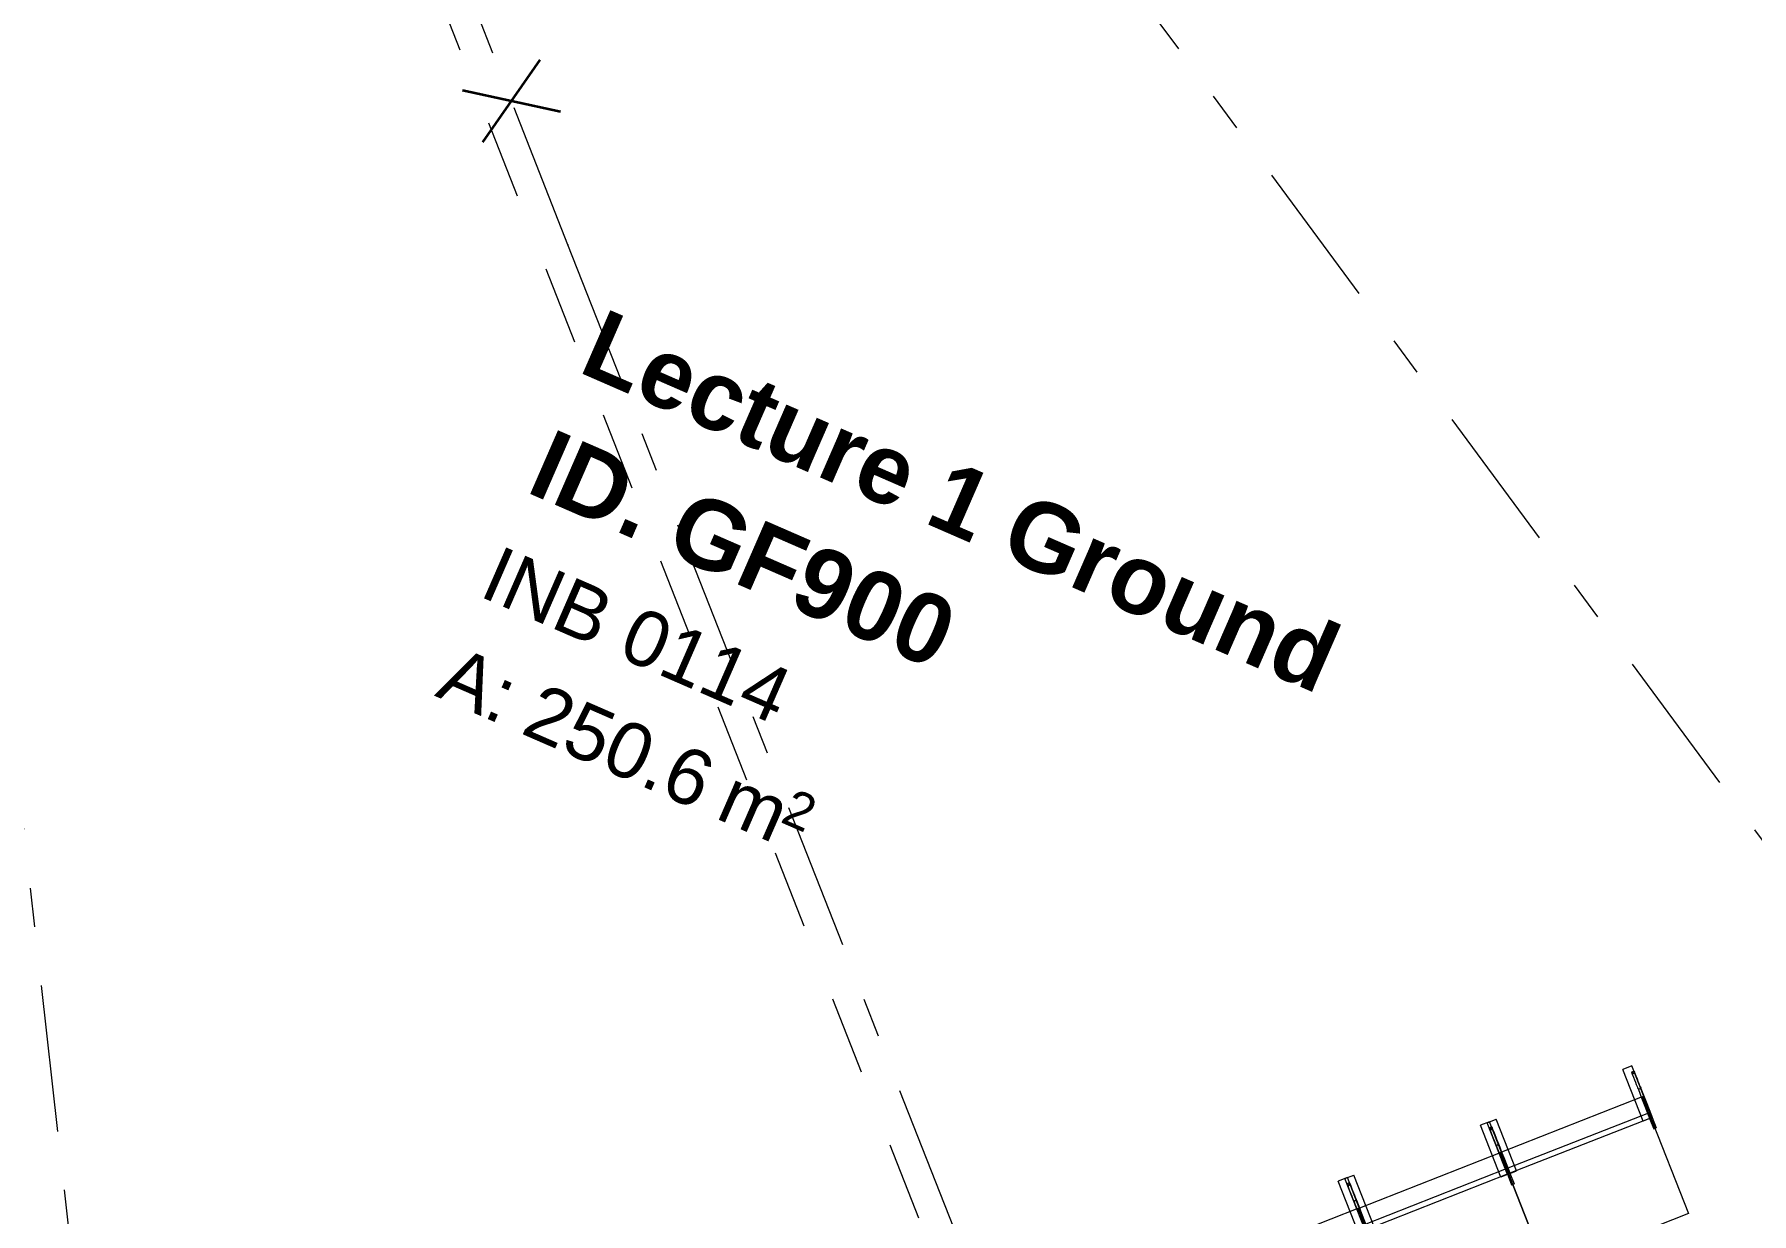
# Model space of a CAD drawing. Header units: millimetres. Extents: x -99530 to 90294, y -97212 to 56397.
# Drawn here: x -25315 to -19135, y -55912 to -51667 of the extents above; entities that cross this region are included whole.
import ezdxf
from ezdxf.enums import TextEntityAlignment as Align

# ---------------------------------------------------------------- set-up
doc = ezdxf.new("R2010")
doc.units = ezdxf.units.MM
doc.header["$MEASUREMENT"] = 0
for name, pattern in [('Dashed', [564.444447, 282.222223, -282.222223]), ('Double Dashed', [1093.611073, 529.166651, -211.666656, 141.111112, -211.666656]), ('Hidden Line', [55, 45, -10])]:
    doc.linetypes.add(name, pattern=pattern)
for name, color, linetype, lineweight in [('A-20-M_Floor_Slab_Pen_No__6', 7, 'Continuous', 35), ('A-25-M_Wall_Ext_Pen_No__87', 8, 'Continuous', 20), ('A-95-MC_Marker_Section_P2.Marker_Pen_No__1', 7, 'Continuous', 13), ('New_A-25-M_Wall_Ext_Pen_No__87', 8, 'Continuous', 20), ('New_A-35-M_FFE_Fixed_Pen_No__1', 7, 'Continuous', 13), ('New_ArchiCAD Zone Stamps_Pen_No__6', 7, 'Continuous', 35)]:
    doc.layers.add(name, color=color, linetype=linetype, lineweight=lineweight)
for name, color, linetype in [('A-25-M_Wall_Ext', 7, 'Continuous'), ('A-95-MC_Marker_Section_P2.Marker', 7, 'Continuous'), ('New_A-05-M_Gross_Int_Pooled_Spaces', 7, 'Continuous'), ('New_A-15-MG_Structural_Grid_Phase_2', 7, 'Continuous'), ('New_A-25-M_Wall_Ext', 7, 'Continuous'), ('New_A-35-M_FFE_Fixed', 7, 'Continuous')]:
    doc.layers.add(name, color=color, linetype=linetype)
doc.layers.add('New_A-15-MG_Structural_Grid_Phase_2_Pen_No__222', color=7, linetype='Continuous', lineweight=13, true_color=0x65af33)
doc.styles.add('GENERATED_STYLE_1', font='')
doc.styles.add('GENERATED_STYLE_3', font='')
doc.styles.add('GENERATED_STYLE_4', font='')
doc.styles.get('GENERATED_STYLE_1').set_extended_font_data('Arial', bold=True)
doc.styles.get('GENERATED_STYLE_3').set_extended_font_data('Arial')
doc.styles.get('GENERATED_STYLE_4').set_extended_font_data('Swis721 BT')

# ---------------------------------------------------------------- blocks, each defined once
blk = doc.blocks.new('Lecture 1 Ground_INB 0114_86_1', base_point=(-22413.6, -54217.7))
at = {"layer": 'New_ArchiCAD Zone Stamps_Pen_No__6'}
for tag, height, style, p in [('ROOM_NAME', 250, 'GENERATED_STYLE_1', (-23264, -52650.4)), ('zoneNameLine2', 250, 'GENERATED_STYLE_1', (-23452.4, -53082.6)), ('ROOM_NUMBER', 200, 'GENERATED_STYLE_3', (-23640.9, -53503.3)), ('measuredAreaCode', 200, 'GENERATED_STYLE_3', (-23797.9, -53863.4)), ('ROOM_HOLES_PRM', 200, 'GENERATED_STYLE_3', (-23490.5, -53997.4)), ('DUMMY_649', 200, 'GENERATED_STYLE_3', (-22861.3, -54271.8)), ('DUMMY_650', 133.3, 'GENERATED_STYLE_3', (-22582, -54378.3))]:
    blk.add_attdef(tag, text='', height=height, rotation=336.44041, dxfattribs=dict(at, style=style)).set_placement(p, align=Align.TOP_LEFT)
blk = doc.blocks.new('Wall_131_1', base_point=(-38175.9, -69536.5))
at = {"layer": 'New_A-25-M_Wall_Ext_Pen_No__87', "linetype": 'Hidden Line'}
for radius in [28161.8, 28211.8]:
    blk.add_arc((-26758.9, -43792.8), radius, 246.08329, 336.44041, dxfattribs=at)
blk = doc.blocks.new('Wall_418_1', base_point=(-38294.6, -69816.9))
at = {"layer": 'A-25-M_Wall_Ext_Pen_No__87', "linetype": 'Hidden Line'}
for radius, start, end in [(28130.8, 246.16287, 336.76285), (28469.8, 246.15506, 336.76093)]:
    blk.add_arc((-26785.3, -43777.2), radius, start, end, dxfattribs=at)
blk = doc.blocks.new('Montpelier surface only')
at = {"layer": 'New_A-35-M_FFE_Fixed_Pen_No__1', "linetype": 'Continuous'}
for p, q in [((370, 560), (329.6, 560)), ((329.6, 550), (329.6, 560)), ((369.2, 559.5), (569.2, 559.5)), ((369.2, 559.5), (369.2, 524.5)), ((377.9, 560), (370, 560)), ((370, 550), (370, 560)), ((424.1, 560), (377.9, 560)), ((377.9, 560), (377.9, 550)), ((430.5, 560), (424.1, 560)), ((424.1, 560), (424.1, 550)), ((448.9, 560), (430.5, 560)), ((481.3, 560), (448.9, 560)), ((483.8, 560), (481.3, 560)), ((481.3, 560), (481.3, 550)), ((488, 560), (483.8, 560)), ((493.9, 560), (488, 560)), ((501.4, 560), (493.9, 560)), ((510.1, 560), (501.4, 560)), ((519.7, 560), (510.1, 560)), ((530.1, 560), (519.7, 560)), ((540.8, 560), (530.1, 560)), ((544.2, 560), (540.8, 560)), ((540.8, 560), (540.8, 550)), ((545.1, 560), (544.2, 560)), ((544.2, 560), (544.2, 550)), ((546.1, 560), (545.1, 560)), ((546.9, 560), (546.1, 560)), ((547.7, 560), (546.9, 560)), ((548.3, 560), (547.7, 560)), ((548.8, 560), (548.3, 560)), ((549.1, 560), (548.8, 560)), ((549.1, 560), (549.2, 560)), ((549.2, 560), (549.2, 550)), ((569.2, 559.5), (569.2, 524.5)), ((0, 555), (0, 5)), ((390, 555), (0, 555)), ((370, 550), (329.6, 550)), ((369.2, 524.5), (569.2, 524.5)), ((377.9, 550), (370, 550)), ((370.4, 5), (370.4, 555)), ((370.4, 555), (390, 555)), ((424.1, 550), (377.9, 550)), ((390, 5), (390, 555)), ((390, 555), (452.2, 555)), ((390, 5), (390, 555)), ((430.5, 550), (424.1, 550)), ((448.9, 550), (430.5, 550)), ((481.3, 550), (448.9, 550)), ((452.2, 5), (452.2, 555)), ((483.8, 550), (481.3, 550)), ((488, 550), (483.8, 550)), ((493.9, 550), (488, 550)), ((501.4, 550), (493.9, 550)), ((510.1, 550), (501.4, 550)), ((519.7, 550), (510.1, 550)), ((530.1, 550), (519.7, 550)), ((540.8, 550), (530.1, 550)), ((544.2, 550), (540.8, 550)), ((545.1, 550), (544.2, 550)), ((546.1, 550), (545.1, 550)), ((546.9, 550), (546.1, 550)), ((547.7, 550), (546.9, 550)), ((548.3, 550), (547.7, 550)), ((548.8, 550), (548.3, 550)), ((549.1, 550), (548.8, 550)), ((549.1, 550), (549.2, 550)), ((0, 5), (390, 5)), ((329.6, 10), (329.6, 0)), ((370, 10), (329.6, 10)), ((369.2, 0), (369.2, 35)), ((369.2, 35), (569.2, 35)), ((370, 10), (370, 0)), ((377.9, 10), (370, 10)), ((370.4, 5), (390, 5)), ((377.9, 0), (377.9, 10)), ((424.1, 10), (377.9, 10)), ((390, 5), (452.2, 5)), ((430.5, 10), (424.1, 10)), ((424.1, 0), (424.1, 10)), ((448.9, 10), (430.5, 10)), ((481.3, 10), (448.9, 10)), ((483.8, 10), (481.3, 10)), ((481.3, 0), (481.3, 10)), ((488, 10), (483.8, 10)), ((493.9, 10), (488, 10)), ((501.4, 10), (493.9, 10)), ((510.1, 10), (501.4, 10)), ((519.7, 10), (510.1, 10)), ((530.1, 10), (519.7, 10)), ((540.8, 10), (530.1, 10)), ((544.2, 10), (540.8, 10)), ((540.8, 0), (540.8, 10)), ((545.1, 10), (544.2, 10)), ((544.2, 0), (544.2, 10)), ((546.1, 10), (545.1, 10)), ((546.9, 10), (546.1, 10)), ((547.7, 10), (546.9, 10)), ((548.3, 10), (547.7, 10)), ((548.8, 10), (548.3, 10)), ((549.1, 10), (548.8, 10)), ((549.1, 10), (549.2, 10)), ((549.2, 0), (549.2, 10)), ((569.2, 0), (569.2, 35)), ((370, 0), (329.6, 0)), ((369.2, 0), (569.2, 0)), ((377.9, 0), (370, 0)), ((424.1, 0), (377.9, 0)), ((430.5, 0), (424.1, 0)), ((448.9, 0), (430.5, 0)), ((481.3, 0), (448.9, 0)), ((483.8, 0), (481.3, 0)), ((488, 0), (483.8, 0)), ((493.9, 0), (488, 0)), ((501.4, 0), (493.9, 0)), ((510.1, 0), (501.4, 0)), ((519.7, 0), (510.1, 0)), ((530.1, 0), (519.7, 0)), ((540.8, 0), (530.1, 0)), ((544.2, 0), (540.8, 0)), ((545.1, 0), (544.2, 0)), ((546.1, 0), (545.1, 0)), ((546.9, 0), (546.1, 0)), ((547.7, 0), (546.9, 0)), ((548.3, 0), (547.7, 0)), ((548.8, 0), (548.3, 0)), ((549.1, 0), (548.8, 0)), ((549.1, 0), (549.2, 0))]:
    blk.add_line(p, q, dxfattribs=at)
blk = doc.blocks.new('Standard grid marker_11')
at = {"layer": 'New_A-15-MG_Structural_Grid_Phase_2_Pen_No__222', "linetype": 'Double Dashed'}
blk.add_line((2590.6, 0), (19494.8, 0), dxfattribs=at)
at = {"layer": 'New_A-15-MG_Structural_Grid_Phase_2_Pen_No__222', "style": 'GENERATED_STYLE_4'}
for tag, p in [('AC_MarkerText_1_0', (-500, 43.4)), ('AC_MarkerText_1_1', (22585.4, 43.4))]:
    blk.add_attdef(tag, text='', height=350, rotation=240.00276, dxfattribs=at).set_placement(p, align=Align.MIDDLE_CENTER)
blk = doc.blocks.new('Standard grid marker_12')
at = {"layer": 'New_A-15-MG_Structural_Grid_Phase_2_Pen_No__222', "linetype": 'Double Dashed'}
for p, q in [((2590.8, 0), (19514.6, 0)), ((19514.6, 0), (19514.8, -0.2)), ((19514.8, -0.2), (22105.4, -0.2))]:
    blk.add_line(p, q, dxfattribs=at)
blk.add_point((19514.6, 0), dxfattribs=at)
at = {"layer": 'New_A-15-MG_Structural_Grid_Phase_2_Pen_No__222', "style": 'GENERATED_STYLE_4'}
for tag, p in [('AC_MarkerText_1_0', (-500, 43.2)), ('AC_MarkerText_1_1', (22605.4, 43.2))]:
    blk.add_attdef(tag, text='', height=350, rotation=225.01587, dxfattribs=at).set_placement(p, align=Align.MIDDLE_CENTER)
blk = doc.blocks.new('Standard grid marker_13')
at = {"layer": 'New_A-15-MG_Structural_Grid_Phase_2_Pen_No__222', "linetype": 'Double Dashed'}
blk.add_line((2590.6, 0), (19354.3, 0), dxfattribs=at)
at = {"layer": 'New_A-15-MG_Structural_Grid_Phase_2_Pen_No__222', "style": 'GENERATED_STYLE_4'}
for tag, p in [('AC_MarkerText_1_0', (-500, 43.6)), ('AC_MarkerText_1_1', (22444.9, 43.6))]:
    blk.add_attdef(tag, text='', height=350, rotation=210.0234, dxfattribs=at).set_placement(p, align=Align.MIDDLE_CENTER)
blk = doc.blocks.new('Standard grid marker_26')
at = {"layer": 'New_A-15-MG_Structural_Grid_Phase_2_Pen_No__222', "linetype": 'Double Dashed'}
blk.add_arc((0, 0), 27977.6, 0, 90.63597, dxfattribs=at)
at = {"layer": 'New_A-15-MG_Structural_Grid_Phase_2_Pen_No__222', "style": 'GENERATED_STYLE_4'}
blk.add_attdef('AC_MarkerText_1', text='', height=350, rotation=90.30663, dxfattribs=at).set_placement((-1326.2, 28008), align=Align.MIDDLE_CENTER)
blk = doc.blocks.new('Cutting Plane_1_1', base_point=(-16057.7, -71396.2))
at = {"layer": 'A-95-MC_Marker_Section_P2.Marker_Pen_No__1', "linetype": 'Dashed'}
blk.add_line((-16149.1, -71163.5), (-24894.6, -48893.9), dxfattribs=at)

msp = doc.modelspace()

# ---------------------------------------------------------------- linework, layer by layer
at = {"layer": 'A-20-M_Floor_Slab_Pen_No__6', "linetype": 'Continuous'}
for p, q in [((-23701, -52054.9), (-23494.8, -51759.1)), ((-23421.7, -51945.3), (-23774, -51868.7))]:
    msp.add_line(p, q, dxfattribs=at)

# ---------------------------------------------------------------- block references
at = {"layer": 'A-25-M_Wall_Ext', "color": 250, "lineweight": 50, "true_color": 0x2a2a2a}
msp.add_blockref('Wall_418_1', (-38294.6, -69816.9), dxfattribs=at)
at = {"layer": 'A-95-MC_Marker_Section_P2.Marker'}
msp.add_blockref('Cutting Plane_1_1', (-16057.7, -71396.2), dxfattribs=at)
at = {"layer": 'New_A-05-M_Gross_Int_Pooled_Spaces', "linetype": 'Continuous'}
ref = msp.add_blockref('Lecture 1 Ground_INB 0114_86_1', (-22413.6, -54217.7), dxfattribs=at)
ref.add_attrib('ROOM_NAME', 'Lecture 1 Ground', dxfattribs={"layer": 'New_ArchiCAD Zone Stamps_Pen_No__6', "color": 7, "height": 250, "rotation": 336.44041, "style": 'GENERATED_STYLE_1'}).set_placement((-23264, -52650.4), align=Align.TOP_LEFT)
ref.add_attrib('ROOM_HOLES_PRM', '250.6', dxfattribs={"layer": 'New_ArchiCAD Zone Stamps_Pen_No__6', "color": 7, "height": 200, "rotation": 336.44041, "style": 'GENERATED_STYLE_3'}).set_placement((-23490.5, -53997.4), align=Align.TOP_LEFT)
ref.add_attrib('ROOM_NUMBER', 'INB 0114', dxfattribs={"layer": 'New_ArchiCAD Zone Stamps_Pen_No__6', "color": 7, "height": 200, "rotation": 336.44041, "style": 'GENERATED_STYLE_3'}).set_placement((-23640.9, -53503.3), align=Align.TOP_LEFT)
ref.add_attrib('zoneNameLine2', 'ID. GF900', dxfattribs={"layer": 'New_ArchiCAD Zone Stamps_Pen_No__6', "color": 7, "height": 250, "rotation": 336.44041, "style": 'GENERATED_STYLE_1'}).set_placement((-23452.4, -53082.6), align=Align.TOP_LEFT)
ref.add_attrib('measuredAreaCode', 'A: ', dxfattribs={"layer": 'New_ArchiCAD Zone Stamps_Pen_No__6', "color": 7, "height": 200, "rotation": 336.44041, "style": 'GENERATED_STYLE_3'}).set_placement((-23797.9, -53863.4), align=Align.TOP_LEFT)
ref.add_attrib('DUMMY_649', ' m', dxfattribs={"layer": 'New_ArchiCAD Zone Stamps_Pen_No__6', "color": 7, "height": 200, "rotation": 336.44041, "style": 'GENERATED_STYLE_3'}).set_placement((-22861.3, -54271.8), align=Align.TOP_LEFT)
ref.add_attrib('DUMMY_650', '2', dxfattribs={"layer": 'New_ArchiCAD Zone Stamps_Pen_No__6', "color": 7, "height": 133.3, "rotation": 336.44041, "style": 'GENERATED_STYLE_3'}).set_placement((-22582, -54378.3), align=Align.TOP_LEFT)
at = {"layer": 'New_A-15-MG_Structural_Grid_Phase_2', "color": 8, "linetype": 'Continuous', "lineweight": 15, "zscale": 1000}
for name, p, rotation in [('Standard grid marker_26', (-26783.5, -43781.2), 246.1337837427074), ('Standard grid marker_13', (-9920.8, -67004.8), 126.417012497801), ('Standard grid marker_12', (-16266.9, -70590.4), 111.4245376389394), ('Standard grid marker_11', (-23345.9, -72317.5), 96.43765179530504)]:
    msp.add_blockref(name, p, dxfattribs=dict(at, rotation=rotation))
at = {"layer": 'New_A-25-M_Wall_Ext', "color": 250, "lineweight": 50, "true_color": 0x2a2a2a}
msp.add_blockref('Wall_131_1', (-38175.9, -69536.5), dxfattribs=at)
at = {"layer": 'New_A-35-M_FFE_Fixed', "color": 251, "linetype": 'Continuous', "lineweight": 20, "true_color": 0x606060, "xscale": -0.9999999999999998, "zscale": 1000, "rotation": 291.4404118616021}
for p in [(-19879.1, -56114.2), (-20391, -56315.2), (-20903, -56516.2)]:
    msp.add_blockref('Montpelier surface only', p, dxfattribs=at)

doc.saveas('drawing.dxf')
